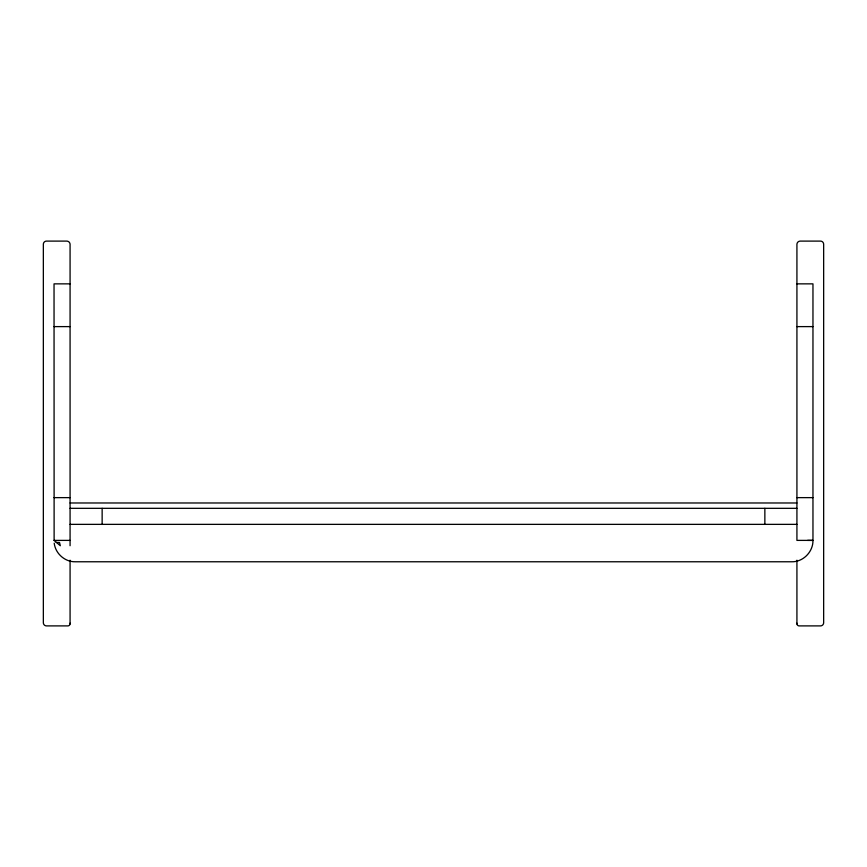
<?xml version="1.0" encoding="UTF-8"?>
<svg xmlns="http://www.w3.org/2000/svg" width="867" height="867" viewBox="0 0 867 867"><rect width="100%" height="100%" fill="white"/><g stroke="black" fill="none" stroke-linecap="round" stroke-linejoin="round"><path stroke-width="1.3" d="M807.621 540.39L812.791 540.39M796.925 283.856L812.964 283.856L812.964 540.39C813.213 551.705 803.265 561.989 791.874 561.773L75.126 561.773C64.754 561.924 55.369 553.428 54.22 543.175M796.925 623.178L796.968 624.186A2.308 2.308 0 0 0 799.201 625.898L820.518 625.898A3.132 3.132 0 0 0 823.65 622.777L823.65 244.223A3.132 3.132 0 0 0 820.518 241.102L800.241 241.102A3.316 3.316 0 0 0 796.925 244.223L796.925 540.39L812.964 540.39M54.122 540.379L54.036 283.856L70.075 283.856M54.036 326.61L70.075 326.61M796.925 326.61L812.964 326.61M54.036 497.636L70.075 497.636M796.925 497.636L812.964 497.636M70.075 502.979L796.925 502.979M70.075 508.322L796.925 508.322M70.075 524.362L796.925 524.362M70.075 540.39L54.036 540.39L60.311 545.722L59.52 542.493L56.247 542.46M70.075 623.178L70.032 624.186A2.308 2.308 0 0 1 67.799 625.898L46.482 625.898A3.132 3.132 0 0 1 43.35 622.777L43.35 244.223A3.132 3.132 0 0 1 46.482 241.102L66.759 241.102A3.316 3.316 0 0 1 70.075 244.223L70.075 545.722M796.925 560.212L796.925 623.969M764.857 508.322L764.857 524.362M102.143 508.322L102.143 524.362M70.075 560.212L70.075 623.969"/></g></svg>
